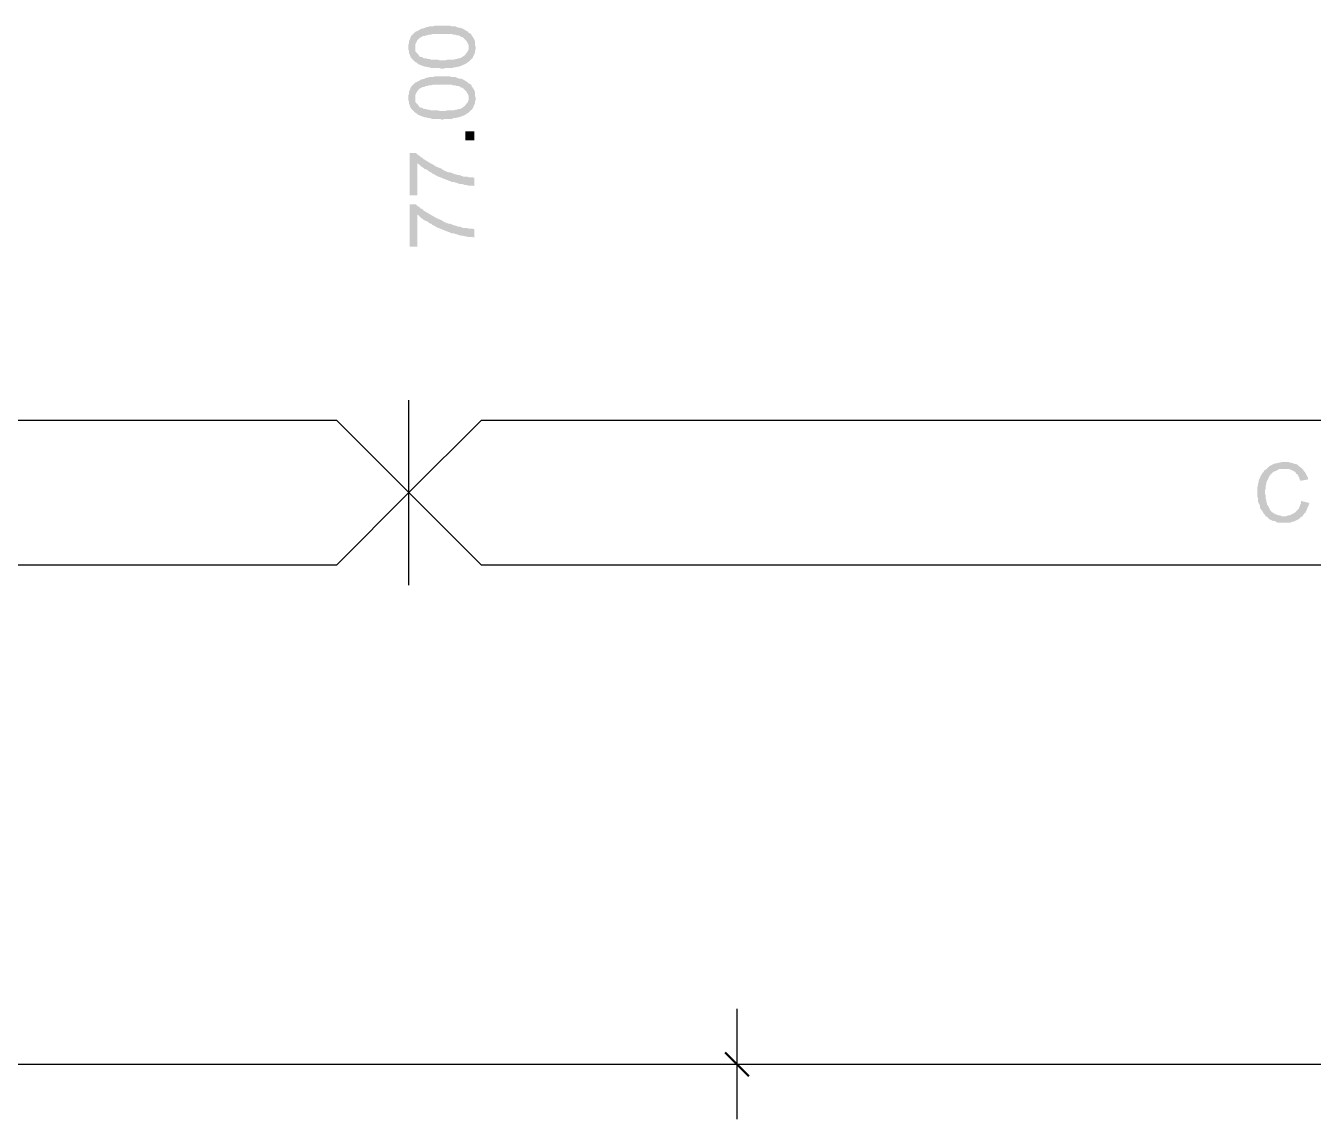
# Model space of a CAD drawing. Header units: millimetres. Extents: x 0.3 to 47.5, y 0.1 to 28.
# Drawn here: x 38.607 to 40.151, y 23.695 to 25.007 of the extents above; entities that cross this region are included whole.
import ezdxf

# ---------------------------------------------------------------- set-up
doc = ezdxf.new("R2010")
doc.units = ezdxf.units.MM
doc.layers.add('PDF _Geometria', color=7, linetype='Continuous')
doc.layers.add('PDF _Riempimenti solidi', color=7, linetype='Continuous')

msp = doc.modelspace()

# ---------------------------------------------------------------- hatches: boundary and pattern name
at = {"layer": 'PDF _Riempimenti solidi', "transparency": 33554559}
for points in [[(39.0658, 24.9807), (39.0658, 24.9782), (39.0667, 24.9766), (39.0667, 24.9741), (39.0675, 24.9724), (39.0683, 24.9699), (39.0692, 24.9682), (39.0708, 24.9666), (39.0725, 24.9649), (39.0742, 24.9632), (39.0742, 24.9841), (39.075, 24.9857), (39.0758, 24.9874), (39.0767, 24.9891), (39.08, 24.9924), (39.0808, 24.9924), (39.0817, 24.9932), (39.0833, 24.9941), (39.085, 24.9941), (39.0867, 24.9949), (39.0883, 24.9949), (39.09, 24.9957), (39.0925, 24.9957), (39.095, 24.9966), (39.1183, 24.9966), (39.12, 24.9957), (39.1225, 24.9957), (39.1242, 24.9949), (39.1267, 24.9949), (39.1283, 24.9941), (39.1292, 24.9932), (39.1308, 24.9932), (39.1317, 24.9924), (39.1325, 24.9916), (39.1342, 24.9899), (39.1358, 24.9882), (39.1375, 24.9849), (39.1383, 24.9832), (39.1383, 24.9807), (39.1392, 24.9641), (39.1408, 24.9657), (39.1417, 24.9666), (39.1433, 24.9682), (39.1442, 24.9707), (39.145, 24.9724), (39.1458, 24.9741), (39.1458, 24.9766), (39.1467, 24.9782), (39.1467, 24.9816), (39.1458, 24.9832), (39.1458, 24.9882), (39.145, 24.9899), (39.1442, 24.9916), (39.1425, 24.9941), (39.1417, 24.9949), (39.1417, 24.9957), (39.14, 24.9974), (39.1383, 24.9982), (39.1367, 24.9999), (39.135, 25.0007), (39.1325, 25.0024), (39.1308, 25.0032), (39.1283, 25.0041), (39.1267, 25.0041), (39.1242, 25.0049), (39.1225, 25.0057), (39.1183, 25.0057), (39.1158, 25.0066), (39.0975, 25.0066), (39.095, 25.0057), (39.0908, 25.0057), (39.0892, 25.0049), (39.0875, 25.0049), (39.0858, 25.0041), (39.0833, 25.0032), (39.0817, 25.0032), (39.0792, 25.0016), (39.0775, 25.0007), (39.0742, 24.9991), (39.0725, 24.9974), (39.0708, 24.9957), (39.0692, 24.9941), (39.0683, 24.9924), (39.0683, 24.9916), (39.0675, 24.9899), (39.0667, 24.9874), (39.0667, 24.9857), (39.0658, 24.9832)], [(39.0742, 24.9632), (39.0758, 24.9624), (39.0775, 24.9607), (39.0792, 24.9599), (39.0817, 24.9591), (39.0833, 24.9582), (39.0842, 24.9582), (39.0858, 24.9574), (39.0875, 24.9574), (39.09, 24.9566), (39.0917, 24.9566), (39.0942, 24.9557), (39.1033, 24.9557), (39.1058, 24.9549), (39.1075, 24.9549), (39.11, 24.9557), (39.1183, 24.9557), (39.12, 24.9566), (39.1225, 24.9566), (39.125, 24.9574), (39.1267, 24.9574), (39.1283, 24.9582), (39.1308, 24.9591), (39.1325, 24.9599), (39.1342, 24.9607), (39.1358, 24.9616), (39.1367, 24.9624), (39.1383, 24.9632), (39.1392, 24.9641), (39.1383, 24.9807), (39.1383, 24.9782), (39.1375, 24.9766), (39.1367, 24.9749), (39.135, 24.9732), (39.1342, 24.9716), (39.1317, 24.9699), (39.1308, 24.9691), (39.1275, 24.9674), (39.1258, 24.9674), (39.1242, 24.9666), (39.1225, 24.9666), (39.12, 24.9657), (39.1125, 24.9657), (39.1092, 24.9649), (39.1042, 24.9649), (39.1017, 24.9657), (39.0933, 24.9657), (39.0917, 24.9666), (39.0892, 24.9666), (39.0875, 24.9674), (39.085, 24.9674), (39.0833, 24.9682), (39.0825, 24.9691), (39.0808, 24.9691), (39.0792, 24.9699), (39.0783, 24.9716), (39.075, 24.9749), (39.0742, 24.9766), (39.0742, 24.9807)], [(39.0658, 24.9199), (39.0658, 24.9174), (39.0667, 24.9157), (39.0667, 24.9132), (39.0675, 24.9116), (39.0683, 24.9091), (39.0692, 24.9074), (39.0742, 24.9024), (39.0742, 24.9232), (39.075, 24.9249), (39.0758, 24.9266), (39.0767, 24.9282), (39.0783, 24.9299), (39.08, 24.9316), (39.0808, 24.9316), (39.0817, 24.9324), (39.0833, 24.9332), (39.085, 24.9332), (39.0867, 24.9341), (39.0883, 24.9341), (39.09, 24.9349), (39.0925, 24.9349), (39.095, 24.9357), (39.1183, 24.9357), (39.12, 24.9349), (39.1225, 24.9349), (39.1242, 24.9341), (39.1267, 24.9341), (39.1283, 24.9332), (39.1292, 24.9324), (39.1308, 24.9324), (39.1317, 24.9316), (39.1325, 24.9307), (39.1342, 24.9291), (39.1358, 24.9274), (39.1375, 24.9241), (39.1383, 24.9224), (39.1383, 24.9199), (39.1392, 24.9032), (39.1408, 24.9049), (39.1417, 24.9057), (39.1433, 24.9074), (39.1442, 24.9099), (39.145, 24.9116), (39.1458, 24.9132), (39.1458, 24.9157), (39.1467, 24.9174), (39.1467, 24.9207), (39.1458, 24.9224), (39.1458, 24.9274), (39.145, 24.9291), (39.1442, 24.9307), (39.1425, 24.9332), (39.1417, 24.9341), (39.1417, 24.9349), (39.14, 24.9366), (39.1383, 24.9374), (39.1367, 24.9391), (39.135, 24.9399), (39.1325, 24.9416), (39.1308, 24.9424), (39.1283, 24.9432), (39.1267, 24.9432), (39.1242, 24.9441), (39.1225, 24.9449), (39.1183, 24.9449), (39.1158, 24.9457), (39.0975, 24.9457), (39.095, 24.9449), (39.0908, 24.9449), (39.0892, 24.9441), (39.0875, 24.9441), (39.0858, 24.9432), (39.0833, 24.9424), (39.0817, 24.9424), (39.0792, 24.9407), (39.0775, 24.9399), (39.0758, 24.9391), (39.0742, 24.9382), (39.0725, 24.9366), (39.0708, 24.9349), (39.0692, 24.9332), (39.0683, 24.9316), (39.0683, 24.9307), (39.0675, 24.9291), (39.0667, 24.9266), (39.0667, 24.9249), (39.0658, 24.9224)], [(39.0742, 24.9024), (39.0758, 24.9016), (39.0775, 24.8999), (39.0792, 24.8991), (39.0817, 24.8982), (39.0833, 24.8974), (39.0842, 24.8974), (39.0858, 24.8966), (39.0875, 24.8966), (39.09, 24.8957), (39.0917, 24.8957), (39.0942, 24.8949), (39.1033, 24.8949), (39.1058, 24.8941), (39.1075, 24.8941), (39.11, 24.8949), (39.1183, 24.8949), (39.12, 24.8957), (39.1225, 24.8957), (39.125, 24.8966), (39.1267, 24.8966), (39.1283, 24.8974), (39.1308, 24.8982), (39.1342, 24.8999), (39.1358, 24.9007), (39.1367, 24.9016), (39.1383, 24.9024), (39.1392, 24.9032), (39.1383, 24.9199), (39.1383, 24.9174), (39.1375, 24.9157), (39.1367, 24.9141), (39.135, 24.9124), (39.1342, 24.9107), (39.1317, 24.9091), (39.1308, 24.9082), (39.1292, 24.9074), (39.1275, 24.9066), (39.1258, 24.9066), (39.1242, 24.9057), (39.1225, 24.9057), (39.12, 24.9049), (39.1125, 24.9049), (39.1092, 24.9041), (39.1042, 24.9041), (39.1017, 24.9049), (39.0933, 24.9049), (39.0917, 24.9057), (39.0892, 24.9057), (39.0875, 24.9066), (39.085, 24.9066), (39.0833, 24.9074), (39.0825, 24.9082), (39.0808, 24.9082), (39.0792, 24.9091), (39.0783, 24.9107), (39.0767, 24.9124), (39.075, 24.9141), (39.0742, 24.9157), (39.0742, 24.9199)], [(39.0675, 24.8541), (39.0675, 24.8032), (39.0767, 24.8032), (39.0767, 24.8424), (39.0767, 24.8416), (39.0783, 24.8407), (39.08, 24.8391), (39.0817, 24.8374), (39.0833, 24.8366), (39.085, 24.8349), (39.0875, 24.8341), (39.0892, 24.8332), (39.0908, 24.8316), (39.0933, 24.8307), (39.095, 24.8291), (39.0975, 24.8282), (39.0983, 24.8274), (39.1, 24.8266), (39.1017, 24.8257), (39.1042, 24.8249), (39.1058, 24.8241), (39.1083, 24.8232), (39.11, 24.8224), (39.1125, 24.8216), (39.1142, 24.8207), (39.1167, 24.8199), (39.1183, 24.8191), (39.1208, 24.8191), (39.1225, 24.8182), (39.1233, 24.8182), (39.1258, 24.8174), (39.1283, 24.8166), (39.1308, 24.8166), (39.1333, 24.8157), (39.135, 24.8157), (39.1375, 24.8149), (39.1433, 24.8149), (39.145, 24.8141), (39.145, 24.8241), (39.1425, 24.8249), (39.1383, 24.8249), (39.1358, 24.8257), (39.1317, 24.8257), (39.1292, 24.8266), (39.1275, 24.8274), (39.125, 24.8274), (39.1233, 24.8282), (39.1225, 24.8282), (39.12, 24.8291), (39.1183, 24.8299), (39.1158, 24.8307), (39.1142, 24.8307), (39.1117, 24.8316), (39.11, 24.8324), (39.1083, 24.8332), (39.1058, 24.8349), (39.1042, 24.8357), (39.1017, 24.8366), (39.1, 24.8374), (39.0983, 24.8382), (39.0958, 24.8399), (39.0942, 24.8407), (39.0925, 24.8416), (39.09, 24.8432), (39.0883, 24.8441), (39.0858, 24.8457), (39.0842, 24.8466), (39.0825, 24.8482), (39.0808, 24.8491), (39.0792, 24.8507), (39.0775, 24.8516), (39.0758, 24.8532), (39.075, 24.8541)], [(39.0675, 24.7924), (39.0675, 24.7416), (39.0767, 24.7416), (39.0767, 24.7807), (39.0767, 24.7799), (39.0783, 24.7791), (39.08, 24.7774), (39.0817, 24.7757), (39.0833, 24.7749), (39.085, 24.7732), (39.0875, 24.7724), (39.0892, 24.7716), (39.0908, 24.7699), (39.0933, 24.7691), (39.095, 24.7674), (39.0975, 24.7666), (39.0983, 24.7657), (39.1017, 24.7641), (39.1042, 24.7632), (39.1058, 24.7624), (39.1083, 24.7616), (39.11, 24.7607), (39.1125, 24.7599), (39.1142, 24.7591), (39.1167, 24.7582), (39.1183, 24.7574), (39.1208, 24.7574), (39.1225, 24.7566), (39.1233, 24.7566), (39.1283, 24.7549), (39.1308, 24.7549), (39.1333, 24.7541), (39.135, 24.7541), (39.1375, 24.7532), (39.1433, 24.7532), (39.145, 24.7524), (39.145, 24.7624), (39.1425, 24.7632), (39.1383, 24.7632), (39.1358, 24.7641), (39.1317, 24.7641), (39.1292, 24.7649), (39.1275, 24.7657), (39.125, 24.7657), (39.1233, 24.7666), (39.1225, 24.7666), (39.12, 24.7674), (39.1183, 24.7682), (39.1158, 24.7691), (39.1142, 24.7691), (39.1117, 24.7699), (39.1083, 24.7716), (39.1058, 24.7732), (39.1042, 24.7741), (39.1017, 24.7749), (39.0983, 24.7766), (39.0958, 24.7782), (39.0925, 24.7799), (39.09, 24.7816), (39.0883, 24.7824), (39.0858, 24.7841), (39.0842, 24.7849), (39.0825, 24.7866), (39.0808, 24.7874), (39.0792, 24.7891), (39.0775, 24.7899), (39.0758, 24.7916), (39.075, 24.7924)], [(40.1175, 24.4832), (40.1133, 24.4832), (40.1108, 24.4824), (40.1092, 24.4824), (40.1075, 24.4816), (40.1058, 24.4816), (40.1033, 24.4807), (40.1017, 24.4799), (40.0983, 24.4782), (40.0967, 24.4766), (40.0958, 24.4757), (40.0942, 24.4741), (40.0925, 24.4732), (40.0917, 24.4716), (40.09, 24.4699), (40.0892, 24.4682), (40.0883, 24.4666), (40.0875, 24.4649), (40.0867, 24.4632), (40.0858, 24.4607), (40.0858, 24.4591), (40.085, 24.4574), (40.085, 24.4557), (40.0842, 24.4532), (40.0842, 24.4416), (40.085, 24.4399), (40.085, 24.4357), (40.0858, 24.4341), (40.0867, 24.4324), (40.0875, 24.4299), (40.0875, 24.4282), (40.0883, 24.4266), (40.09, 24.4249), (40.0908, 24.4232), (40.0917, 24.4216), (40.0933, 24.4199), (40.0942, 24.4182), (40.0958, 24.4174), (40.1167, 24.4182), (40.1133, 24.4182), (40.1117, 24.4191), (40.11, 24.4191), (40.1083, 24.4199), (40.1058, 24.4207), (40.1042, 24.4216), (40.1033, 24.4224), (40.1017, 24.4232), (40.1, 24.4249), (40.0992, 24.4266), (40.0983, 24.4282), (40.0967, 24.4316), (40.0958, 24.4316), (40.0958, 24.4332), (40.095, 24.4357), (40.095, 24.4374), (40.0942, 24.4391), (40.0942, 24.4432), (40.0933, 24.4449), (40.0933, 24.4491), (40.0942, 24.4516), (40.0942, 24.4549), (40.095, 24.4574), (40.095, 24.4591), (40.0958, 24.4607), (40.0967, 24.4624), (40.0992, 24.4674), (40.1008, 24.4691), (40.1033, 24.4716), (40.1042, 24.4716), (40.1058, 24.4724), (40.1075, 24.4732), (40.1092, 24.4741), (40.1108, 24.4749), (40.1175, 24.4749), (40.1375, 24.4757), (40.1367, 24.4766), (40.135, 24.4774), (40.1342, 24.4782), (40.1325, 24.4799), (40.1308, 24.4807), (40.1292, 24.4807), (40.1275, 24.4816), (40.125, 24.4824), (40.1233, 24.4824), (40.1217, 24.4832), (40.1192, 24.4832)], [(40.1375, 24.4757), (40.1175, 24.4749), (40.1217, 24.4749), (40.1242, 24.4741), (40.1258, 24.4732), (40.1275, 24.4724), (40.1292, 24.4716), (40.13, 24.4707), (40.1308, 24.4691), (40.1325, 24.4682), (40.1333, 24.4666), (40.1342, 24.4649), (40.135, 24.4624), (40.1358, 24.4607), (40.145, 24.4624), (40.145, 24.4641), (40.1442, 24.4657), (40.1417, 24.4707), (40.14, 24.4724), (40.1392, 24.4741)], [(40.1367, 24.4366), (40.1367, 24.4341), (40.1358, 24.4324), (40.135, 24.4299), (40.1342, 24.4282), (40.1333, 24.4266), (40.1325, 24.4257), (40.1308, 24.4241), (40.13, 24.4232), (40.1292, 24.4224), (40.1225, 24.4191), (40.1208, 24.4191), (40.1183, 24.4182), (40.1167, 24.4182), (40.0958, 24.4174), (40.0975, 24.4157), (40.0983, 24.4149), (40.1033, 24.4124), (40.105, 24.4124), (40.1083, 24.4107), (40.1242, 24.4107), (40.1258, 24.4116), (40.1275, 24.4116), (40.1292, 24.4124), (40.1308, 24.4132), (40.1325, 24.4141), (40.1342, 24.4149), (40.1358, 24.4166), (40.1367, 24.4174), (40.1383, 24.4182), (40.1392, 24.4199), (40.1408, 24.4216), (40.1417, 24.4224), (40.1433, 24.4257), (40.1442, 24.4282), (40.145, 24.4299), (40.1458, 24.4316), (40.1467, 24.4341)]]:
    msp.add_hatch(color=256, dxfattribs=at).paths.add_polyline_path(points)

# ---------------------------------------------------------------- linework, layer by layer
at = {"layer": 'PDF _Geometria', "lineweight": 25}
for points in [[(39.0667, 24.3357), (39.0667, 24.5574)], [(39.46, 23.8274), (39.46, 23.6949)], [(41.665, 23.7607), (41.4283, 23.7607), (39.46, 23.7607), (31.5858, 23.7607), (29.2242, 23.7607), (27.0583, 23.7607), (25.09, 23.7607), (23.1217, 23.7607)]]:
    msp.add_lwpolyline(points, dxfattribs=at)
for points in [[(36.3975, 24.5332), (36.3108, 24.4466), (36.3975, 24.3599), (38.98, 24.3599), (39.0667, 24.4466), (38.98, 24.5332)], [(39.1533, 24.5332), (39.0667, 24.4466), (39.1533, 24.3599), (41.5783, 24.3599), (41.665, 24.4466), (41.5783, 24.5332)]]:
    msp.add_lwpolyline(points, close=True, dxfattribs=at)
at = {"layer": 'PDF _Geometria', "lineweight": 50}
msp.add_lwpolyline([(39.4458, 23.7749), (39.4742, 23.7466)], dxfattribs=at)
at = {"layer": 'PDF _Riempimenti solidi', "lineweight": 25, "transparency": 33554559}
msp.add_solid([(39.145, 24.8691), (39.145, 24.8799), (39.1342, 24.8691), (39.1342, 24.8799)], dxfattribs=at)

doc.saveas('drawing.dxf')
